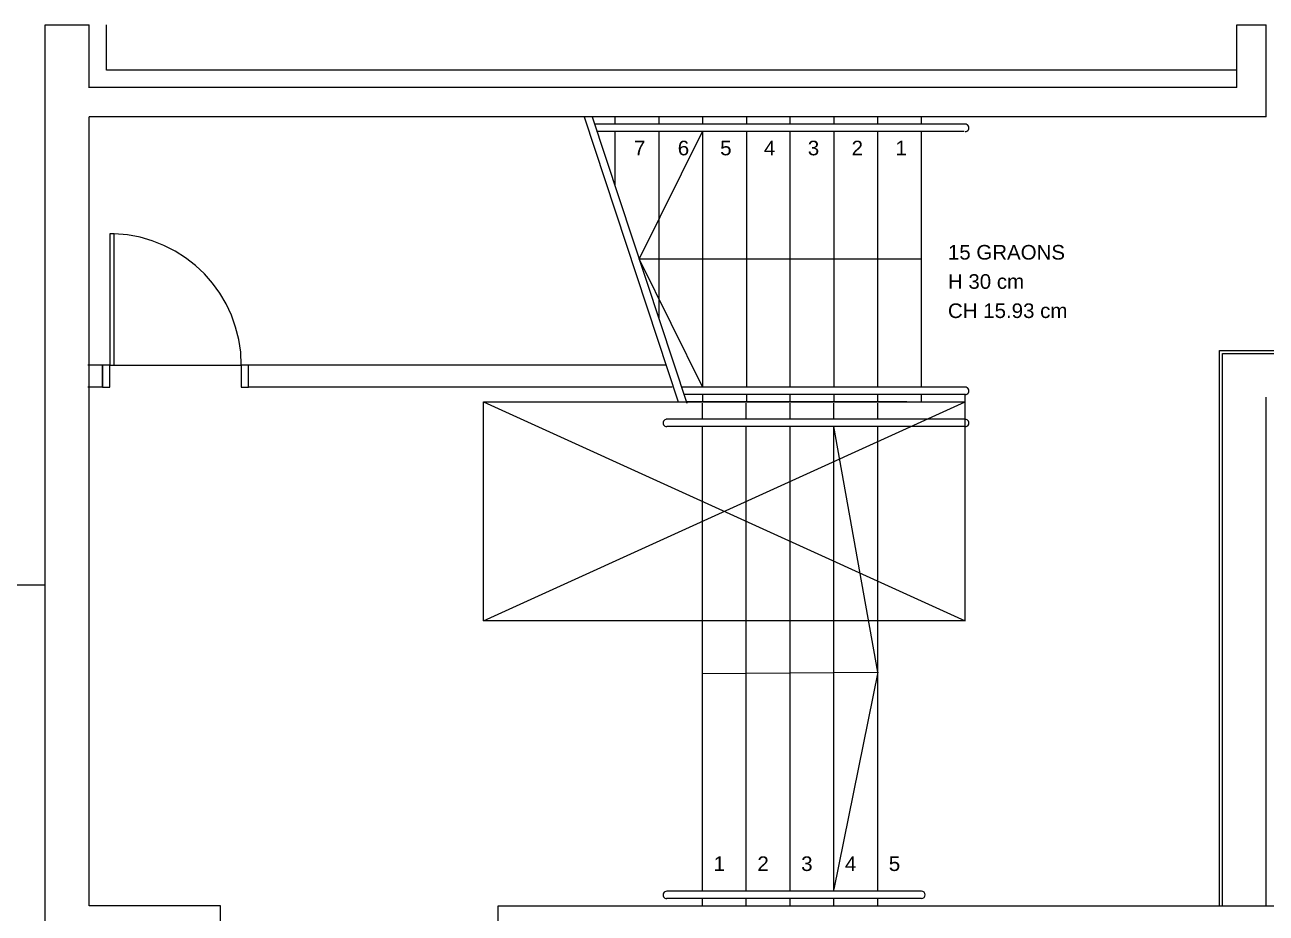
# Model space of a CAD drawing. Extents: x -0.02 to 0.821, y -0.01 to 0.584.
# Drawn here: x 0.1909 to 0.2759, y 0.4572 to 0.518 of the extents above; entities that cross this region are included whole.
import ezdxf
from ezdxf.enums import TextEntityAlignment as Align

# ---------------------------------------------------------------- set-up
doc = ezdxf.new("R2010")
doc.units = 0
doc.header["$MEASUREMENT"] = 0
doc.linetypes.add('CONTINUA', pattern=[0])
doc.linetypes.add('VERDECKT', pattern=[9.524999999999999, 6.35, -3.175])
for name, color, linetype in [('CONSTGRAL01', 4, 'CONTINUA'), ('DOORS', 2, 'CONTINUA'), ('STAIRS', 2, 'CONTINUA'), ('WALLS', 7, 'CONTINUA')]:
    doc.layers.add(name, color=color, linetype=linetype)
doc.styles.add('ARIAL', font='Arial.ttf')

msp = doc.modelspace()

# ---------------------------------------------------------------- linework, layer by layer
at = {"layer": 'CONSTGRAL01', "color": 161, "linetype": 'CONTINUA'}
for p, q in [((0.2738805788212921, 0.5137192274155096), (0.2738805788225145, 0.5180182596482337)), ((0.2758805788230966, 0.5117191061945632), (0.2758805788230966, 0.5180182596482337))]:
    msp.add_line(p, q, dxfattribs=at)
at = {"layer": 'CONSTGRAL01', "color": 7, "linetype": 'VERDECKT'}
for p, q in [((0.2222832838005852, 0.477211769211106), (0.2222832838017494, 0.4922117692101747)), ((0.2222832838017494, 0.4922117692073807), (0.2552778757811175, 0.4922117692073807)), ((0.2222832838005852, 0.477211769211106), (0.2552778757811175, 0.4922117692073807)), ((0.2222832838017494, 0.4922117692073807), (0.2552778757799533, 0.477211769211106)), ((0.255277875778731, 0.477211769211106), (0.2552778757811175, 0.4922117692073807)), ((0.255277875778731, 0.477211769211106), (0.2222832838005852, 0.477211769211106))]:
    msp.add_line(p, q, dxfattribs=at)
at = {"layer": 'DOORS', "color": 61, "linetype": 'CONTINUA'}
for p, q in [((0.1967065690997988, 0.5037117692101747), (0.196706569099857, 0.4947117692101747)), ((0.197006569098623, 0.5037117692101747), (0.1967065690997988, 0.5037117692101747)), ((0.1970065690986812, 0.4947117692101747), (0.197006569098623, 0.5037117692101747)), ((0.1962065691004973, 0.4947117692101747), (0.1962065691004973, 0.4932117692101747)), ((0.196706569099857, 0.4947117692101747), (0.1962065691004973, 0.4947117692101747)), ((0.196706569099857, 0.4947117692101747), (0.1970065690986812, 0.4947117692101747)), ((0.196706569099857, 0.4932117692101747), (0.196706569099857, 0.4947117692101747)), ((0.2057065691010794, 0.4947117692092434), (0.2057065691010794, 0.4932117692092434)), ((0.2062065691004973, 0.4947117692092434), (0.2057065691010794, 0.4947117692092434)), ((0.2062065691004973, 0.4932117692092434), (0.2062065691004973, 0.4947117692092434)), ((0.1962065691004973, 0.4932117692101747), (0.196706569099857, 0.4932117692101747)), ((0.2057065691010794, 0.4932117692092434), (0.2062065691004973, 0.4932117692092434))]:
    msp.add_line(p, q, dxfattribs=at)
at = {"layer": 'DOORS', "color": 161, "linetype": 'VERDECKT'}
msp.add_line((0.1967065690993332, 0.4947117692139), (0.2057065690993331, 0.4947117692129687), dxfattribs=at)
msp.add_arc((0.196706569099857, 0.4947117692101747), 0.009000000000000001, 0, 88.09316196814545, dxfattribs=at)
at = {"layer": 'STAIRS', "color": 61, "linetype": 'CONTINUA'}
for p, q in [((0.2312865663451958, 0.5117182596642524), (0.2312865663451958, 0.5112180090043694)), ((0.2342865663433913, 0.5117182596633211), (0.2342865663433913, 0.5112180322688074)), ((0.2372865663475823, 0.5117182596633211), (0.2372865663475823, 0.5112180555341765)), ((0.2402865663433913, 0.5117182596633211), (0.2402865663433913, 0.5112180787976831)), ((0.2432865663475823, 0.5112181020630524), (0.2432865663475823, 0.5117182596633211)), ((0.2462865663451957, 0.5117182596633211), (0.2462865663451957, 0.5112181253274903)), ((0.2492865663457778, 0.5112181485928595), (0.249286566346942, 0.5117182596623898)), ((0.2522840894390247, 0.5112181718377397), (0.2522840894383844, 0.5117182596623898)), ((0.2553024868707289, 0.5112182185361162), (0.2298637813293026, 0.5112188677880913)), ((0.2551973063335754, 0.5107182177202776), (0.2300285750401672, 0.5107188690658658)), ((0.2312865663451958, 0.5107180090043694), (0.2312865663451958, 0.5070266713025049)), ((0.2342865663433913, 0.5107180322688073), (0.2342865663433913, 0.4979244054602459)), ((0.2372865663475823, 0.5107180555341765), (0.2372865663451958, 0.4932117692064494)), ((0.2402865663433913, 0.5107180787976832), (0.2402865663457778, 0.4932117692064494)), ((0.2432865663475823, 0.4932117692055181), (0.2432865663475823, 0.5107181020630523)), ((0.2462865663451957, 0.5107181253274903), (0.2462865663451957, 0.4932117692055181)), ((0.2492865663457778, 0.4932117692055181), (0.2492865663457778, 0.5107181485928595)), ((0.2522840894350666, 0.4932117692055181), (0.2522840894390247, 0.5107181718377397)), ((0.2552819332719664, 0.4932117692055181), (0.2358372422043467, 0.4932117692064494)), ((0.2552819332719664, 0.4927117692055181), (0.2359800493071671, 0.4927117692064494)), ((0.2512840895755217, 0.4922117692055181), (0.2362023443329963, 0.4922117692064494)), ((0.2372865663463599, 0.4927117692064494), (0.2372865663451958, 0.4922117692055181)), ((0.2402865663457778, 0.4927117692064494), (0.2402865663457778, 0.4922117692055181)), ((0.2432865663463599, 0.4922117692055181), (0.2432865663475823, 0.4927117692055181)), ((0.2462865663451957, 0.4927117692055181), (0.2462865663451957, 0.4922117692055181)), ((0.2492865663457778, 0.4922117692055181), (0.2492865663457778, 0.4927117692055181)), ((0.2522797769202152, 0.4922117692055181), (0.2522797769202152, 0.4927117692055181)), ((0.2552797767771408, 0.4922117692055181), (0.255279776777199, 0.4927117692055181)), ((0.2372796899170498, 0.4910117692053318), (0.2372796899170498, 0.4921117692068219)), ((0.2402800636488828, 0.4910117692053318), (0.2402800636488828, 0.4921117692058906)), ((0.2432800636506872, 0.4910117692062632), (0.2432800636506872, 0.4921117692058906)), ((0.2462804373861291, 0.4910117692062632), (0.2462804373861291, 0.4921117692058906)), ((0.2492807969529531, 0.4910117692062632), (0.2492807969529531, 0.4921117692058906)), ((0.2552819332719664, 0.4910117692062632), (0.2348021284791175, 0.4910117692053318)), ((0.2552819332719664, 0.4905117692062632), (0.2348432468118845, 0.4905117692053318)), ((0.2372796899170498, 0.4587034045532346), (0.2372796899182722, 0.4905117692053318)), ((0.2402800636512693, 0.4587033812860027), (0.2402800636477186, 0.4905117692062632)), ((0.2432800636506872, 0.4587033580215648), (0.2432800636506872, 0.4905117692062632)), ((0.2462804373861291, 0.4587033347534016), (0.2462804373861291, 0.4905117692062632)), ((0.2492807969541173, 0.4587033114861697), (0.2492807969529531, 0.4905117692062632)), ((0.2522807969541173, 0.4582032882217318), (0.2348225768394186, 0.4582035166118294)), ((0.2522808008319699, 0.4587032882217318), (0.234833261275955, 0.4587035165289417)), ((0.2372796899158857, 0.4577034045532346), (0.2372796899170498, 0.4582034045532346)), ((0.2402800636512693, 0.4577033812860027), (0.2402800636512693, 0.4582033812860027)), ((0.2432800636506872, 0.4577033580215648), (0.2432800636506872, 0.4582033580215648)), ((0.2462804373849067, 0.4577033347534016), (0.2462804373861291, 0.4582033347534016)), ((0.2492807969529531, 0.4577033114852384), (0.2492807969541173, 0.4582033114852384))]:
    msp.add_line(p, q, dxfattribs=at)
at = {"layer": 'STAIRS', "color": 161, "linetype": 'CONTINUA'}
for p, q in [((0.2329546857099631, 0.5019654493313283), (0.2372879578281427, 0.5107191294617951)), ((0.2522854809201672, 0.5019654493341222), (0.2329546857087989, 0.5019654493313283)), ((0.2329546857087989, 0.5019654493313283), (0.2372865663451958, 0.4932117692064494)), ((0.2492802290344844, 0.4737052573021501), (0.2462804373861291, 0.4905117692062632)), ((0.2372796899182722, 0.473607152780518), (0.2492802290344844, 0.4737052573012188)), ((0.2492802290344844, 0.4737052573012188), (0.2462804373861291, 0.4588396094413474))]:
    msp.add_line(p, q, dxfattribs=at)
at = {"layer": 'STAIRS', "color": 7, "linetype": 'CONTINUA'}
msp.add_line((0.2362023443329963, 0.4922117692064494), (0.2522797769202152, 0.4922117692055181), dxfattribs=at)
at = {"layer": 'STAIRS', "color": 61, "linetype": 'CONTINUA'}
for centre, radius, start, end in [((0.2552819332717918, 0.5109681950705126), 0.0002500000000145518, 265.2195290691146, 89.99999989043624), ((0.2552819332717918, 0.492961792438291), 0.0002500000000145518, 265.2195290691157, 89.99999989043624), ((0.2348332612730446, 0.4907615696713328), 0.0002500000000145519, 90.00000000029897, 270.000000000299), ((0.2552819332717918, 0.4907617924390361), 0.0002500000000145518, 265.2195290691146, 89.99999989043624), ((0.2348332612730446, 0.4584532881602645), 0.0002500000000145519, 90.00000000029897, 270.000000000299), ((0.2522808008315042, 0.4584532881882042), 0.0002500000000145519, 270.0000000003054, 90.00000000030533)]:
    msp.add_arc(centre, radius, start, end, dxfattribs=at)
at = {"layer": 'WALLS', "color": 180, "linetype": 'CONTINUA'}
for p, q in [((0.1922772738954518, 0.4557018027938902), (0.1922772738954518, 0.5180173898488283)), ((0.1922800565356738, 0.5180173898488283), (0.1952800565350917, 0.5180173898497596)), ((0.1952772738412605, 0.5137165200738236), (0.1952772738412605, 0.5180156502583996)), ((0.1952800565338694, 0.5137182596661151), (0.1952800565350917, 0.5180173898497596)), ((0.2738805788212921, 0.5137192274155096), (0.2738805788225145, 0.5180182596482337)), ((0.2738805788225145, 0.5180182596482337), (0.2758805788230966, 0.5180182596482337)), ((0.2758805788230966, 0.5117191061945632), (0.2758805788230966, 0.5180182596482337)), ((0.2738805788212921, 0.5137191061954945), (0.1952800565338694, 0.5137182596661151)), ((0.1952772738412605, 0.4577018027938902), (0.1952772738412605, 0.511716520074755)), ((0.2758805788230966, 0.5117191061945632), (0.1952800565338694, 0.5117182596661151)), ((0.2042832838021568, 0.4577043926073238), (0.1952772738412605, 0.4577018027938902)), ((0.2042832838008762, 0.4557043749736622), (0.2042832838008762, 0.4577043749736622)), ((0.2232832838008762, 0.4557043749736622), (0.2232832838008762, 0.4577043749736622)), ((0.2232832838008762, 0.4577043749736622), (0.2767805785662495, 0.4577017851602286))]:
    msp.add_line(p, q, dxfattribs=at)
at = {"layer": 'WALLS', "color": 4, "linetype": 'CONTINUA'}
for p, q in [((0.1964800565392361, 0.5149182596663013), (0.1964800565416226, 0.5180182596482337)), ((0.2738805788212921, 0.5149191061956808), (0.1964800565392361, 0.5149182596663013)), ((0.2291891558218631, 0.5117191294617951), (0.2356215970842168, 0.4922117692055181)), ((0.2297399872059468, 0.5117191294617951), (0.2362023430360132, 0.4921117692068219)), ((0.2726805788195925, 0.4957182596810162), (0.299759162428556, 0.4957182596810162)), ((0.2726805788201745, 0.4577039097221569), (0.2726805788201745, 0.4957182596810162)), ((0.1685341534246109, 0.4796830805502832), (0.1922800565809594, 0.4796830805502832))]:
    msp.add_line(p, q, dxfattribs=at)
at = {"layer": 'WALLS', "color": 40, "linetype": 'CONTINUA'}
for p, q in [((0.1962065691004973, 0.4947117692101747), (0.1952084407890798, 0.4947117692101747)), ((0.1962065691004973, 0.4932117692101747), (0.1962065691004973, 0.4947117692101747)), ((0.2062065691004973, 0.4932117692092434), (0.2062065691004973, 0.4947117692092434)), ((0.2347539733307785, 0.4947117692064494), (0.2062065691004973, 0.4947117692092434)), ((0.2728805785662844, 0.495518259935081), (0.299759162428556, 0.495518259935081)), ((0.2728805785668665, 0.457703911235556), (0.2728805785668665, 0.495518259935081)), ((0.1962065691004973, 0.4932117692101747), (0.1952084407890798, 0.4932117692101747)), ((0.2352026918493211, 0.4932117692064494), (0.2062065691004973, 0.4932117692092434)), ((0.2758805788207683, 0.4577039339253679), (0.2758805788254249, 0.4925182596798987))]:
    msp.add_line(p, q, dxfattribs=at)

# ---------------------------------------------------------------- texts
at = {"layer": 'STAIRS', "color": 161, "linetype": 'CONTINUA', "style": 'ARIAL'}
for s, width, p, p2 in [('7', 1.008223587942636, (0.2325889032501145, 0.509083729127422), (0.2333722365834479, 0.509083729127422)), ('6', 1.008223587942636, (0.2355897189605748, 0.5090848495848477), (0.2363730522939082, 0.5090848495848477)), ('5', 1.008223587942636, (0.2384931761097978, 0.5090848495848477), (0.2392765094431311, 0.5090848495848477)), ('4', 1.008223587942636, (0.2414931761092157, 0.5090848495848477), (0.2422765094425491, 0.5090848495848477)), ('3', 1.008223587942636, (0.2444931761092157, 0.5090848495848477), (0.2452765094425491, 0.5090848495848477)), ('2', 1.008223587942636, (0.2474931761086336, 0.5090848495848477), (0.248276509441967, 0.5090848495848477)), ('1', 1.0082235879426, (0.2504931761092157, 0.5090848495839164), (0.251276509442549, 0.5090848495839164)), ('15 GRAONS', 1.002510733884949, (0.2540897724868846, 0.5019469958385453), (0.2621064391535513, 0.5019469958385453)), ('H 30 cm', 1.002968306010925, (0.2540897724868846, 0.4999469958385453), (0.2593064391535513, 0.4999469958385453)), ('CH 15.93 cm', 1.003829526120546, (0.2540897724868846, 0.4979469958385453), (0.262273105820218, 0.4979469958385453)), ('1', 1.008223587942636, (0.2380405682292185, 0.4600904187634587), (0.2388239015625518, 0.4600904187634587)), ('2', 1.008223587942636, (0.2410405682298006, 0.4600904187625274), (0.2418239015631339, 0.4600904187625274)), ('3', 1.008223587942636, (0.2440405682292185, 0.4600904187625274), (0.2448239015625518, 0.4600904187625274)), ('4', 1.008223587942636, (0.2470405682298006, 0.4600904187625274), (0.2478239015631339, 0.4600904187625274)), ('5', 1.008223587942672, (0.2500405682286364, 0.4600904187615961), (0.2508239015619698, 0.4600904187615961))]:
    msp.add_text(s, height=0.001, dxfattribs=dict(at, width=width)).set_placement(p, p2, align=Align.FIT)

doc.saveas('drawing.dxf')
